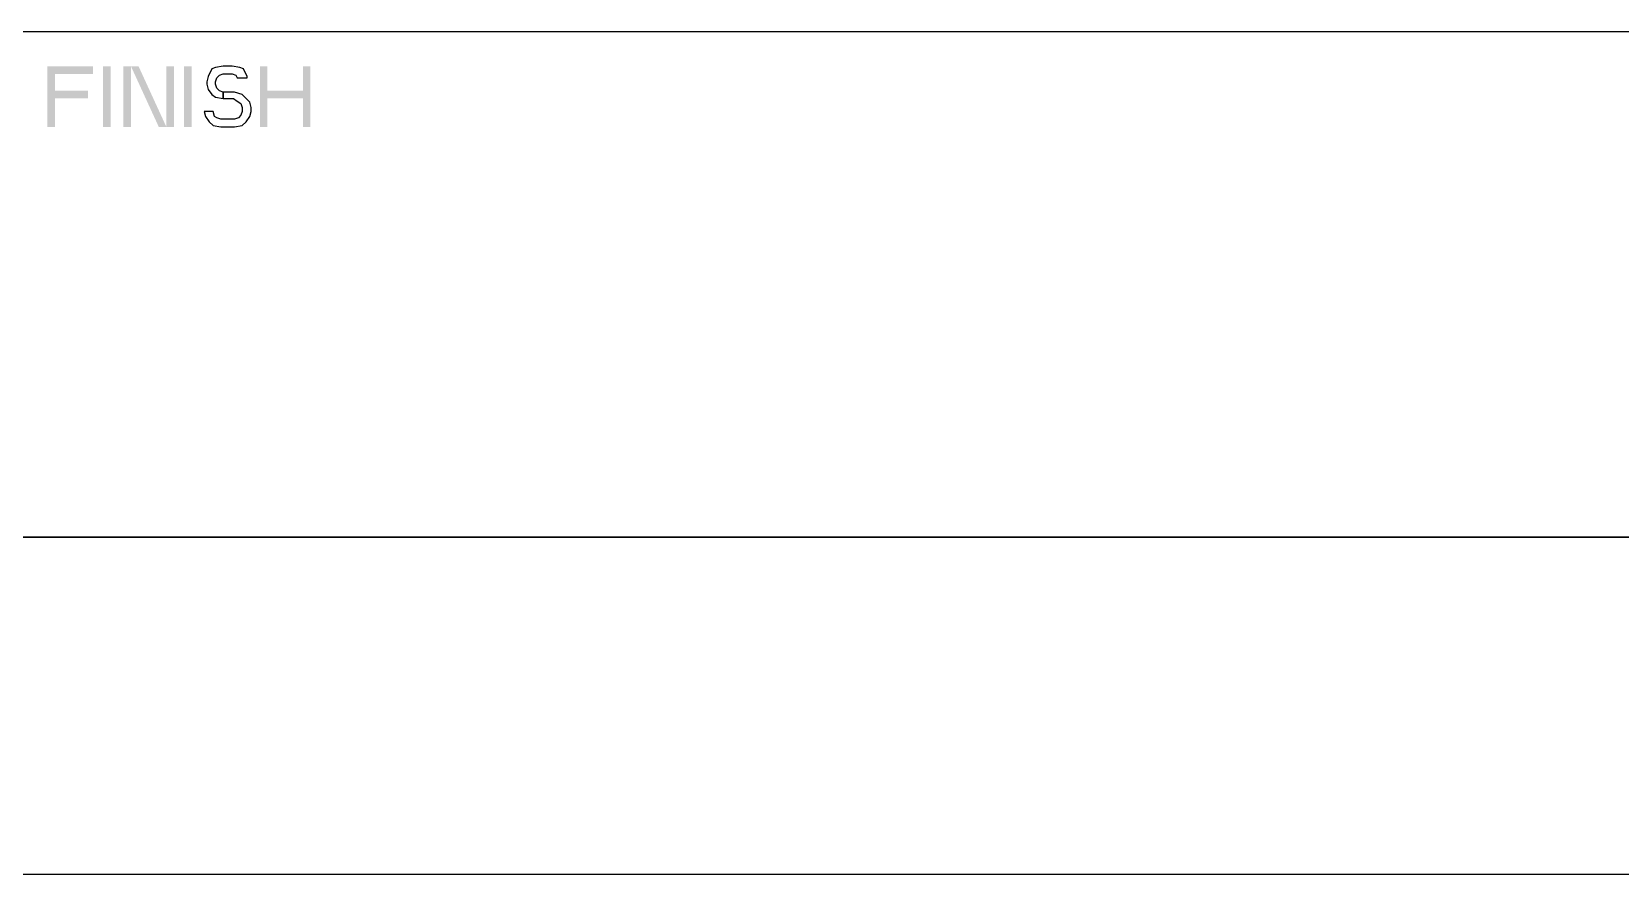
# Model space of a CAD drawing. Extents: x 0 to 34, y 0 to 22.
# Drawn here: x 22.863 to 25.219, y 0 to 1.25 of the extents above; entities that cross this region are included whole.
import ezdxf

# ---------------------------------------------------------------- set-up
doc = ezdxf.new("R2010")
doc.units = 0
doc.header["$LTSCALE"] = 1.87
doc.header["$MEASUREMENT"] = 0
doc.layers.get('0').update_dxf_attribs({"linetype": 'CONTINUOUS'})

msp = doc.modelspace()

# ---------------------------------------------------------------- linework, layer by layer
at = {"color": 7, "linetype": 'Continuous'}
for p, q in [((25.34, 1.25), (20.08, 1.25)), ((1.06, 0.5), (32.96, 0.5)), ((32.96, 0.5), (20.08, 0.5)), ((0, 0), (34, 0))]:
    msp.add_line(p, q, dxfattribs=at)
at = {"color": 2, "linetype": 'Continuous'}
for points in [[(23.18281, 1.18167), (23.18281, 1.18358), (23.17719, 1.19507), (23.17156, 1.19699), (23.16031, 1.1989), (23.14719, 1.1989), (23.13594, 1.19699), (23.13031, 1.19507), (23.12469, 1.18358), (23.12281, 1.17592), (23.12281, 1.17209), (23.12469, 1.16443), (23.13031, 1.15677), (23.13594, 1.15294), (23.14719, 1.15103), (23.14719, 1.1606), (23.14156, 1.16252), (23.13781, 1.16635), (23.13594, 1.17209), (23.13594, 1.17592), (23.13781, 1.18167), (23.14156, 1.1855), (23.14719, 1.18741), (23.16031, 1.18741), (23.16594, 1.1855), (23.16781, 1.18167), (23.18281, 1.18167)], [(23.14719, 1.15103), (23.16219, 1.15103), (23.16781, 1.1472), (23.17344, 1.14337), (23.17531, 1.13762), (23.17531, 1.13188), (23.17344, 1.12614), (23.16969, 1.12231), (23.16406, 1.12039), (23.14344, 1.12039), (23.13781, 1.12231), (23.13406, 1.12422), (23.13219, 1.13188), (23.11906, 1.13188), (23.12094, 1.12422), (23.12656, 1.11656), (23.13219, 1.11082), (23.14344, 1.1089), (23.16406, 1.1089), (23.17531, 1.11082), (23.18094, 1.11656), (23.18656, 1.12422), (23.18844, 1.13188), (23.18844, 1.13762), (23.18656, 1.14528), (23.17906, 1.15294), (23.17531, 1.15677), (23.16406, 1.1606), (23.14719, 1.1606), (23.14719, 1.15103)]]:
    msp.add_lwpolyline(points, close=True, dxfattribs=at)
for points in [[(22.88656, 1.1989), (22.88656, 1.1089), (22.89781, 1.1989), (22.89781, 1.1089)], [(22.89781, 1.1989), (22.89781, 1.18741), (22.95406, 1.1989), (22.95406, 1.18741)], [(22.96906, 1.1989), (22.96906, 1.1089), (22.98031, 1.1989), (22.98031, 1.1089)], [(22.99906, 1.1989), (22.99906, 1.1089), (23.01031, 1.1989), (23.01031, 1.1089)], [(23.01031, 1.1989), (23.05156, 1.1089), (23.02156, 1.1989), (23.06281, 1.1089)], [(23.06281, 1.1989), (23.06281, 1.1089), (23.07406, 1.1989), (23.07406, 1.1089)], [(23.08906, 1.1989), (23.08906, 1.1089), (23.10031, 1.1989), (23.10031, 1.1089)], [(23.20156, 1.1989), (23.20156, 1.1089), (23.21281, 1.1989), (23.21281, 1.1089)], [(23.26531, 1.1989), (23.26531, 1.1089), (23.27656, 1.1989), (23.27656, 1.1089)], [(22.89781, 1.16252), (22.89781, 1.15103), (22.94656, 1.16252), (22.94656, 1.15103)], [(23.21281, 1.16252), (23.21281, 1.15103), (23.26531, 1.16252), (23.26531, 1.15103)]]:
    msp.add_solid(points, dxfattribs=at)

doc.saveas('drawing.dxf')
